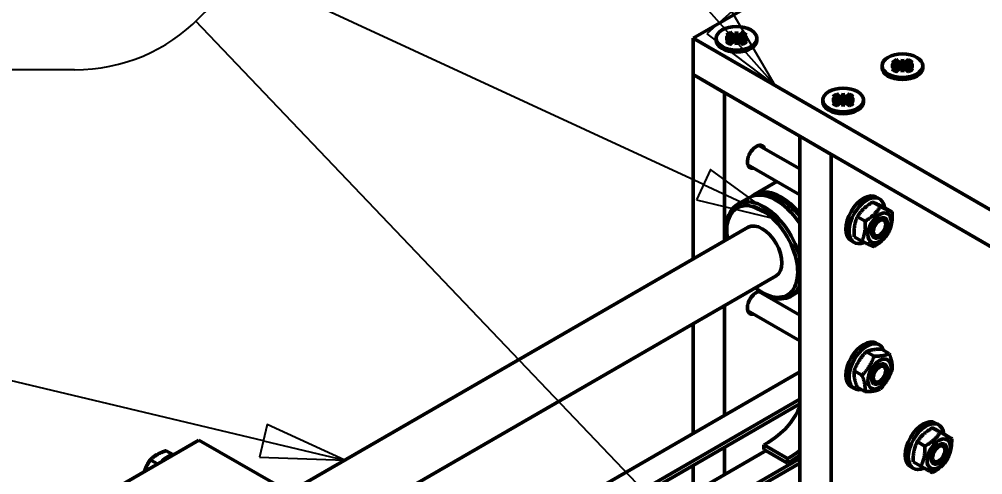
# Model space of a CAD drawing. Header units: millimetres. Extents: x -1492 to 2520, y -1551 to 1782.
# Drawn here: x 1373.2 to 1545.7, y 1284 to 1365.4 of the extents above; entities that cross this region are included whole.
import ezdxf

# ---------------------------------------------------------------- set-up
doc = ezdxf.new("R2010")
doc.units = ezdxf.units.MM
doc.header["$LTSCALE"] = 6
for name, color, linetype, lineweight in [('Symbol (ISO)', 7, 'Continuous', 25), ('Visible (ISO)', 7, 'Continuous', 50), ('Visible Narrow (ISO)', 7, 'Continuous', 35)]:
    doc.layers.add(name, color=color, linetype=linetype, lineweight=lineweight)
doc.styles.add('Note Text (ISO)', font='tahoma.ttf')

# ---------------------------------------------------------------- blocks, each defined once
blk = doc.blocks.new('Balloon1')
at = {"layer": 'Symbol (ISO)'}
for p, q in [((241.417, 242.131), (241.257, 242.131)), ((249.762, 227.471), (244.893, 232.961)), ((241.417, 231.631), (241.257, 231.631)), ((250.136, 227.803), (249.388, 227.139)), ((251.421, 225.601), (250.136, 227.803)), ((249.762, 227.471), (251.421, 225.601)), ((249.388, 227.139), (251.421, 225.601))]:
    blk.add_line(p, q, dxfattribs=at)
at = {"layer": 'Symbol (ISO)', "flags": 128}
blk.add_lwpolyline([(249.388, 227.139), (251.421, 225.601), (250.136, 227.803), (249.388, 227.139)], dxfattribs=at)
at = {"layer": 'Symbol (ISO)'}
for centre, start, end in [((241.257, 236.881), 90, 270), ((241.417, 236.881), 270, 90)]:
    blk.add_arc(centre, 5.25, start, end, dxfattribs=at)
blk.add_solid([(249.388, 227.139), (251.421, 225.601), (250.136, 227.803), (249.388, 227.139)], dxfattribs=at)
at = {"layer": 'Symbol (ISO)', "insert": (241.337, 236.918), "char_height": 3.5, "attachment_point": 5, "style": 'Note Text (ISO)'}
blk.add_mtext('011', dxfattribs=at)
blk = doc.blocks.new('Balloon5')
at = {"layer": 'Symbol (ISO)'}
for p, q in [((249.289, 222.644), (235.27, 229.122)), ((249.438, 211.497), (234.134, 227.531)), ((230.522, 226.065), (220.736, 226.065)), ((249.499, 223.098), (249.08, 222.19)), ((251.559, 221.596), (249.499, 223.098)), ((249.289, 222.644), (251.559, 221.596)), ((249.08, 222.19), (251.559, 221.596))]:
    blk.add_line(p, q, dxfattribs=at)
at = {"layer": 'Symbol (ISO)', "flags": 128}
blk.add_lwpolyline([(249.08, 222.19), (251.559, 221.596), (249.499, 223.098), (249.08, 222.19)], dxfattribs=at)
at = {"layer": 'Symbol (ISO)'}
blk.add_arc((230.522, 231.315), 5.25, 270, 90, dxfattribs=at)
blk.add_solid([(249.08, 222.19), (251.559, 221.596), (249.499, 223.098), (249.08, 222.19)], dxfattribs=at)
blk = doc.blocks.new('Balloon15')
at = {"layer": 'Symbol (ISO)'}
for p, q in [((236.156, 215.003), (215.662, 219.875)), ((236.272, 215.49), (236.041, 214.517)), ((238.589, 214.425), (236.272, 215.49)), ((236.156, 215.003), (238.589, 214.425)), ((236.041, 214.517), (238.589, 214.425))]:
    blk.add_line(p, q, dxfattribs=at)
at = {"layer": 'Symbol (ISO)', "flags": 128}
blk.add_lwpolyline([(236.041, 214.517), (238.589, 214.425), (236.272, 215.49), (236.041, 214.517)], dxfattribs=at)
at = {"layer": 'Symbol (ISO)'}
blk.add_solid([(236.041, 214.517), (238.589, 214.425), (236.272, 215.49), (236.041, 214.517)], dxfattribs=at)

msp = doc.modelspace()

# ---------------------------------------------------------------- linework, layer by layer
at = {"layer": 'Visible (ISO)'}
for p, q in [((1493.85, 1362.07), (1540.52, 1389.02)), ((1499.76, 1362.67), (1500.73, 1362.31)), ((1500.52, 1363.12), (1501.15, 1362.56)), ((1501.51, 1362.51), (1501.63, 1363.22)), ((1501.63, 1363.22), (1501.75, 1362.51)), ((1501.63, 1363.22), (1501.63, 1362.44)), ((1502.74, 1363.12), (1502.11, 1362.56)), ((1503.51, 1362.67), (1502.54, 1362.31)), ((1493.85, 1362.07), (1493.85, 1355.54)), ((1557.14, 1325.54), (1493.85, 1362.07)), ((1497.98, 1362.03), (1497.98, 1361.67)), ((1499.58, 1362.03), (1500.8, 1362.1)), ((1500.8, 1361.96), (1499.58, 1362.03)), ((1499.76, 1361.39), (1500.73, 1361.76)), ((1500.52, 1360.95), (1501.15, 1361.51)), ((1500.84, 1362.19), (1500.94, 1361.32)), ((1500.84, 1361.89), (1500.91, 1361.29)), ((1501.63, 1360.85), (1501.51, 1361.55)), ((1501.63, 1362.44), (1501.63, 1361.33)), ((1501.75, 1361.55), (1501.63, 1360.85)), ((1501.63, 1360.85), (1501.63, 1361.33)), ((1502.74, 1360.95), (1502.11, 1361.51)), ((1502.33, 1361.34), (1502.32, 1361.32)), ((1502.42, 1362.19), (1502.33, 1361.32)), ((1502.42, 1361.89), (1502.36, 1361.29)), ((1502.46, 1362.1), (1503.68, 1362.03)), ((1503.68, 1362.03), (1502.46, 1361.96)), ((1503.51, 1361.39), (1502.54, 1361.76)), ((1505.28, 1362.03), (1505.28, 1361.67)), ((1529.46, 1357.77), (1530.42, 1357.41)), ((1530.22, 1358.22), (1530.85, 1357.66)), ((1531.21, 1357.61), (1531.33, 1358.32)), ((1531.33, 1358.32), (1531.45, 1357.61)), ((1531.33, 1358.32), (1531.33, 1357.54)), ((1531.33, 1357.54), (1531.33, 1356.43)), ((1532.44, 1358.22), (1531.81, 1357.66)), ((1533.21, 1357.77), (1532.24, 1357.41)), ((1527.68, 1357.13), (1527.68, 1356.77)), ((1529.28, 1357.13), (1530.5, 1357.2)), ((1530.5, 1357.07), (1529.28, 1357.13)), ((1529.46, 1356.49), (1530.42, 1356.86)), ((1530.22, 1356.05), (1530.85, 1356.61)), ((1530.54, 1357.29), (1530.64, 1356.42)), ((1530.54, 1356.99), (1530.61, 1356.39)), ((1531.33, 1355.95), (1531.21, 1356.66)), ((1531.45, 1356.66), (1531.33, 1355.95)), ((1531.33, 1355.95), (1531.33, 1356.43)), ((1532.44, 1356.05), (1531.81, 1356.61)), ((1532.03, 1356.44), (1532.02, 1356.42)), ((1532.12, 1357.29), (1532.03, 1356.42)), ((1532.12, 1356.99), (1532.06, 1356.39)), ((1532.16, 1357.2), (1533.38, 1357.13)), ((1533.38, 1357.13), (1532.16, 1357.07)), ((1533.21, 1356.49), (1532.24, 1356.86)), ((1534.98, 1357.13), (1534.98, 1356.77)), ((1499.51, 1352.28), (1493.85, 1355.54)), ((1493.85, 1322.53), (1493.85, 1355.54)), ((1557.14, 1319), (1493.85, 1355.54)), ((1499.51, 1325.8), (1499.51, 1352.28)), ((1520.61, 1351.49), (1520.72, 1352.19)), ((1520.72, 1352.19), (1520.84, 1351.49)), ((1520.72, 1352.19), (1520.72, 1351.41)), ((1517.07, 1351.01), (1517.07, 1350.64)), ((1518.67, 1351.01), (1519.89, 1351.08)), ((1519.89, 1350.94), (1518.67, 1351.01)), ((1518.85, 1351.65), (1519.82, 1351.29)), ((1518.85, 1350.37), (1519.82, 1350.73)), ((1519.62, 1352.09), (1520.25, 1351.53)), ((1519.62, 1349.93), (1520.25, 1350.49)), ((1519.94, 1351.17), (1520.03, 1350.3)), ((1519.94, 1350.87), (1520, 1350.27)), ((1520.72, 1349.83), (1520.61, 1350.53)), ((1520.72, 1351.41), (1520.72, 1350.31)), ((1520.84, 1350.53), (1520.72, 1349.83)), ((1521.83, 1352.09), (1521.2, 1351.53)), ((1521.83, 1349.93), (1521.2, 1350.49)), ((1521.51, 1351.17), (1521.42, 1350.3)), ((1521.51, 1350.87), (1521.45, 1350.27)), ((1521.55, 1351.08), (1522.77, 1351.01)), ((1522.77, 1351.01), (1521.55, 1350.94)), ((1522.6, 1351.65), (1521.63, 1351.29)), ((1522.6, 1350.37), (1521.63, 1350.73)), ((1524.37, 1351.01), (1524.37, 1350.64)), ((1520.72, 1349.83), (1520.72, 1350.31)), ((1521.42, 1350.31), (1521.41, 1350.3)), ((1518.6, 1341.25), (1512.95, 1344.52)), ((1512.95, 1222.05), (1512.95, 1344.52)), ((1505.65, 1342.88), (1512.95, 1338.66)), ((1518.6, 1218.78), (1518.6, 1341.25)), ((1503.65, 1339.41), (1512.95, 1334.05)), ((1512.95, 1338.75), (1512.87, 1338.71)), ((1508.87, 1336.4), (1504.87, 1334.09)), ((1503.95, 1333.56), (1501.83, 1332.33)), ((1526.65, 1333.64), (1527.22, 1333.31)), ((1525.99, 1332.72), (1527.36, 1331.93)), ((1528.13, 1331.76), (1529.5, 1330.97)), ((1523.28, 1330.12), (1524.65, 1329.33)), ((1419.54, 1279.63), (1503.73, 1328.23)), ((1499.86, 1327.58), (1499.86, 1327.99)), ((1528.34, 1328.75), (1528.34, 1328.88)), ((1522.7, 1326.55), (1524.07, 1325.76)), ((1527.23, 1326.83), (1527.12, 1326.76)), ((1522.15, 1325.84), (1522.72, 1325.52)), ((1425.12, 1271.3), (1508.73, 1319.57)), ((1505.65, 1316.75), (1512.95, 1312.54)), ((1506.23, 1316.55), (1506.58, 1316.35)), ((1512.95, 1316.81), (1511.33, 1315.88)), ((1499.51, 1294.64), (1499.51, 1314.25)), ((1503.65, 1313.28), (1512.95, 1307.92)), ((1493.85, 1291.37), (1493.85, 1310.99)), ((1526.65, 1307.51), (1527.22, 1307.18)), ((1524.88, 1305.96), (1526.25, 1305.17)), ((1527.58, 1306.43), (1528.95, 1305.64)), ((1419.54, 1248.46), (1512.95, 1302.39)), ((1522.71, 1302.56), (1524.09, 1301.77)), ((1528.34, 1302.62), (1528.34, 1302.75)), ((1527.23, 1300.7), (1527.12, 1300.63)), ((1522.15, 1299.72), (1522.72, 1299.39)), ((1523.25, 1299.63), (1524.62, 1298.83)), ((1512.95, 1297.49), (1421.61, 1244.76)), ((1422.31, 1244.35), (1512.95, 1296.68)), ((1536.75, 1292.35), (1538.12, 1291.56)), ((1537.26, 1293.22), (1537.82, 1292.9)), ((1405.4, 1290.18), (1384.18, 1277.94)), ((1419.54, 1282.02), (1405.4, 1290.18)), ((1538.78, 1291.2), (1540.15, 1290.41)), ((1499.51, 1284.02), (1499.51, 1288.92)), ((1506.55, 1289.33), (1506.55, 1288.51)), ((1510.79, 1286.88), (1506.55, 1289.33)), ((1506.55, 1288.51), (1510.79, 1286.06)), ((1533.99, 1289.89), (1535.36, 1289.1)), ((1538.95, 1288.33), (1538.95, 1288.46)), ((1397.96, 1285.89), (1396.69, 1286.62)), ((1400.71, 1287.6), (1399.55, 1288.27)), ((1426.56, 1241.9), (1506.92, 1288.3)), ((1512.95, 1286.88), (1430.8, 1239.45)), ((1510.79, 1286.06), (1510.79, 1286.88)), ((1433.94, 1240.45), (1512.95, 1286.06)), ((1493.85, 1280.76), (1493.85, 1285.66)), ((1532.76, 1285.43), (1533.32, 1285.1)), ((1533.26, 1286.28), (1534.63, 1285.49)), ((1537.84, 1286.41), (1537.73, 1286.34))]:
    msp.add_line(p, q, dxfattribs=at)
for centre, major_axis in [((1501.63, 1362.03), (3.65, 0)), ((1531.33, 1357.13), (3.65, 0)), ((1520.72, 1351.01), (3.65, 0)), ((1527.23, 1328.11), (-1.48, -2.55)), ((1527.23, 1328.11), (-1, -1.73)), ((1527.23, 1328.11), (-0.79, -1.36)), ((1527.23, 1301.98), (1.48, 2.55)), ((1527.23, 1301.98), (-1, -1.73)), ((1527.23, 1301.98), (-0.79, -1.36)), ((1537.84, 1287.69), (-1.48, -2.55)), ((1537.84, 1287.69), (1, 1.73)), ((1537.84, 1287.69), (-0.79, -1.36))]:
    msp.add_ellipse(centre, major_axis=major_axis, ratio=0.57735, dxfattribs=at)
for centre, major_axis, ratio, start_param, end_param in [((1501.63, 1361.67), (1.75, 0), 0.57735, 2.116938, 2.310464), ((1501.37, 1362.64), (0.26, 0), 0.57735, 3.718711, 5.286581), ((1501.41, 1362.81), (0.228, -0.377), 0.211826, 5.500166, 6.238981), ((1501.86, 1362.81), (0.228, 0.377), 0.211826, 3.185797, 3.924612), ((1501.89, 1362.64), (0.26, 0), 0.57735, 4.138197, 5.706067), ((1501.63, 1361.67), (1.75, 0), 0.57735, 0.831129, 1.024655), ((1501.63, 1361.67), (3.65, 0), 0.57735, 3.141593, 6.283185), ((1500.58, 1362.18), (0.26, 0), 0.57735, 5.708993, 7.276863), ((1500.58, 1361.88), (0.26, 0), 0.57735, 5.289508, 6.857378), ((1500.59, 1362.34), (-0.022, 0.48), 0.494826, 3.80203, 4.171038), ((1501.37, 1361.43), (-0.26, 0), 0.57735, 4.138197, 5.706067), ((1501.41, 1361.61), (-0.236, 0.354), 0.140064, 3.730176, 4.468991), ((1501.86, 1361.61), (-0.236, -0.354), 0.140064, 4.955786, 5.694601), ((1501.89, 1361.43), (-0.26, 0), 0.57735, 3.718711, 5.286581), ((1502.68, 1362.18), (-0.26, 0), 0.57735, 5.289508, 6.857378), ((1502.68, 1361.88), (-0.26, 0), 0.57735, 5.708993, 7.276863), ((1502.68, 1362.34), (-0.022, -0.48), 0.494826, 5.25374, 5.622748), ((1531.33, 1356.77), (1.75, 0), 0.57735, 2.116938, 2.310464), ((1530.28, 1357.28), (0.26, 0), 0.57735, 5.708993, 7.276863), ((1531.07, 1357.74), (0.26, 0), 0.57735, 3.718711, 5.286581), ((1531.11, 1357.92), (0.228, -0.377), 0.211826, 5.500166, 6.238981), ((1531.56, 1357.92), (0.228, 0.377), 0.211826, 3.185797, 3.924612), ((1531.59, 1357.74), (0.26, 0), 0.57735, 4.138197, 5.706067), ((1532.38, 1357.28), (-0.26, 0), 0.57735, 5.289508, 6.857378), ((1531.33, 1356.77), (1.75, 0), 0.57735, 0.831129, 1.024655), ((1531.33, 1356.77), (3.65, 0), 0.57735, 3.141593, 6.283185), ((1530.28, 1356.98), (0.26, 0), 0.57735, 5.289508, 6.857378), ((1530.29, 1357.44), (-0.022, 0.48), 0.494826, 3.80203, 4.171038), ((1531.07, 1356.53), (-0.26, 0), 0.57735, 4.138197, 5.706067), ((1531.11, 1356.71), (-0.236, 0.354), 0.140064, 3.730176, 4.468991), ((1531.56, 1356.71), (-0.236, -0.354), 0.140064, 4.955786, 5.694601), ((1531.59, 1356.53), (-0.26, 0), 0.57735, 3.718711, 5.286581), ((1532.38, 1356.98), (-0.26, 0), 0.57735, 5.708993, 7.276863), ((1532.38, 1357.44), (-0.022, -0.48), 0.494826, 5.25374, 5.622748), ((1520.72, 1350.64), (3.65, 0), 0.57735, 3.141593, 6.283185), ((1520.72, 1350.64), (1.75, 0), 0.57735, 2.116938, 2.310464), ((1519.68, 1351.16), (0.26, 0), 0.57735, 5.708993, 7.276863), ((1519.68, 1350.86), (0.26, 0), 0.57735, 5.289508, 6.857378), ((1519.68, 1351.32), (-0.022, 0.48), 0.494826, 3.80203, 4.171038), ((1520.46, 1351.62), (0.26, 0), 0.57735, 3.718711, 5.286581), ((1520.46, 1350.41), (-0.26, 0), 0.57735, 4.138197, 5.706067), ((1520.5, 1351.79), (0.228, -0.377), 0.211826, 5.500166, 6.238981), ((1520.5, 1350.58), (-0.236, 0.354), 0.140064, 3.730176, 4.468991), ((1520.95, 1351.79), (0.228, 0.377), 0.211826, 3.185797, 3.924612), ((1520.95, 1350.58), (-0.236, -0.354), 0.140064, 4.955786, 5.694601), ((1520.98, 1351.62), (0.26, 0), 0.57735, 4.138197, 5.706067), ((1520.98, 1350.41), (-0.26, 0), 0.57735, 3.718711, 5.286581), ((1521.77, 1351.16), (-0.26, 0), 0.57735, 5.289508, 6.857378), ((1521.77, 1350.86), (-0.26, 0), 0.57735, 5.708993, 7.276863), ((1521.77, 1351.32), (-0.022, -0.48), 0.494826, 5.25374, 5.622748), ((1520.72, 1350.64), (1.75, 0), 0.57735, 0.831129, 1.024655), ((1505.17, 1340.85), (-1.13, -1.95), 0.57735, 2.66571, 6.759068), ((1508.7, 1325.33), (-4.75, 8.23), 0.57735, 4.814199, 6.283185), ((1509.62, 1325.86), (-4.75, 8.23), 0.57735, 4.980255, 6.380099), ((1506.58, 1324.11), (-4.75, 8.23), 0.57735, 4.252874, 7.068583), ((1509.62, 1325.86), (-4.5, 7.79), 0.57735, 4.948332, 6.104861), ((1524.4, 1329.74), (-2.25, -3.9), 0.57735, 3.141593, 6.283185), ((1524.97, 1329.41), (-2.25, -3.9), 0.57735, 2.502026, 6.936985), ((1506.23, 1323.9), (4.5, -7.79), 0.57735, 5.30142, 10.406543), ((1506.23, 1323.9), (-2.5, 4.33), 0.57735, 3.141593, 6.283185), ((1506.58, 1324.11), (4.75, -8.23), 0.57735, 5.497787, 6.742701), ((1505.17, 1314.72), (-1.13, -1.95), 0.57735, 3.46791, 6.759068), ((1505.17, 1314.72), (1.13, 1.95), 0.57735, 5.807303, 5.943394), ((1524.4, 1303.61), (-2.25, -3.9), 0.57735, 3.141593, 6.283185), ((1524.97, 1303.29), (-2.25, -3.9), 0.57735, 2.680636, 6.744142), ((1535.01, 1289.32), (-2.25, -3.9), 0.57735, 3.141593, 6.283185), ((1535.57, 1289), (-2.25, -3.9), 0.57735, 2.464847, 6.961189), ((1399.88, 1283.57), (2.25, 3.9), 0.57735, 0.41819, 1.152606)]:
    msp.add_ellipse(centre, major_axis=major_axis, ratio=ratio, start_param=start_param, end_param=end_param, dxfattribs=at)
for points, knots in [([(1500.52, 1363.12), (1500.54, 1363.1), (1500.55, 1363.08), (1500.58, 1363.04), (1500.59, 1363.02), (1500.61, 1362.97), (1500.61, 1362.95), (1500.62, 1362.93)], [0.03061008, 0.03061008, 0.03061008, 0.03061008, 0.03823499, 0.03823499, 0.0458563, 0.0458563, 0.05210472, 0.05210472, 0.05210472, 0.05210472]), ([(1502.65, 1362.93), (1502.65, 1362.95), (1502.66, 1362.97), (1502.67, 1363.02), (1502.69, 1363.04), (1502.71, 1363.08), (1502.73, 1363.1), (1502.74, 1363.12)], [0.07019749, 0.07019749, 0.07019749, 0.07019749, 0.07644591, 0.07644591, 0.08406722, 0.08406722, 0.09169213, 0.09169213, 0.09169213, 0.09169213]), ([(1499.76, 1361.39), (1499.78, 1361.4), (1499.81, 1361.41), (1499.85, 1361.4), (1499.87, 1361.4), (1499.89, 1361.38), (1499.9, 1361.38), (1499.9, 1361.37)], [0.03061008, 0.03061008, 0.03061008, 0.03061008, 0.03823499, 0.03823499, 0.0458563, 0.0458563, 0.04902162, 0.04902162, 0.04902162, 0.04902162]), ([(1500.56, 1360.99), (1500.52, 1361), (1500.47, 1361.02), (1500.37, 1361.07), (1500.32, 1361.09), (1500.22, 1361.14), (1500.17, 1361.17), (1500.09, 1361.22), (1500.04, 1361.25), (1499.97, 1361.31), (1499.93, 1361.34), (1499.9, 1361.37)], [2.9054567, 2.9054567, 2.9054567, 2.9054567, 2.9902069, 2.9902069, 3.0908314, 3.0908314, 3.1914559, 3.1914559, 3.2920804, 3.2920804, 3.392705, 3.392705, 3.392705, 3.392705]), ([(1503.36, 1361.37), (1503.33, 1361.34), (1503.3, 1361.31), (1503.22, 1361.25), (1503.18, 1361.22), (1503.09, 1361.17), (1503.05, 1361.14), (1502.95, 1361.09), (1502.9, 1361.07), (1502.8, 1361.02), (1502.75, 1361), (1502.7, 1360.99)], [1.319684, 1.319684, 1.319684, 1.319684, 1.4203085, 1.4203085, 1.520933, 1.520933, 1.6215575, 1.6215575, 1.722182, 1.722182, 1.8069323, 1.8069323, 1.8069323, 1.8069323]), ([(1503.36, 1361.37), (1503.37, 1361.38), (1503.38, 1361.38), (1503.4, 1361.4), (1503.42, 1361.4), (1503.46, 1361.41), (1503.49, 1361.4), (1503.51, 1361.39)], [0.0732806, 0.0732806, 0.0732806, 0.0732806, 0.07644591, 0.07644591, 0.08406722, 0.08406722, 0.09169213, 0.09169213, 0.09169213, 0.09169213]), ([(1530.22, 1358.22), (1530.24, 1358.2), (1530.25, 1358.18), (1530.28, 1358.15), (1530.29, 1358.12), (1530.3, 1358.08), (1530.31, 1358.05), (1530.31, 1358.03)], [0.03061008, 0.03061008, 0.03061008, 0.03061008, 0.03823499, 0.03823499, 0.0458563, 0.0458563, 0.05210472, 0.05210472, 0.05210472, 0.05210472]), ([(1532.35, 1358.03), (1532.35, 1358.05), (1532.36, 1358.08), (1532.37, 1358.12), (1532.39, 1358.15), (1532.41, 1358.18), (1532.43, 1358.2), (1532.44, 1358.22)], [0.07019749, 0.07019749, 0.07019749, 0.07019749, 0.07644591, 0.07644591, 0.08406722, 0.08406722, 0.09169213, 0.09169213, 0.09169213, 0.09169213]), ([(1529.46, 1356.49), (1529.48, 1356.5), (1529.5, 1356.51), (1529.54, 1356.51), (1529.57, 1356.5), (1529.59, 1356.48), (1529.59, 1356.48), (1529.6, 1356.47)], [0.03061008, 0.03061008, 0.03061008, 0.03061008, 0.03823499, 0.03823499, 0.0458563, 0.0458563, 0.04902162, 0.04902162, 0.04902162, 0.04902162]), ([(1530.26, 1356.09), (1530.21, 1356.11), (1530.17, 1356.12), (1530.07, 1356.17), (1530.02, 1356.19), (1529.92, 1356.24), (1529.87, 1356.27), (1529.78, 1356.32), (1529.74, 1356.35), (1529.67, 1356.41), (1529.63, 1356.44), (1529.6, 1356.47)], [2.9054567, 2.9054567, 2.9054567, 2.9054567, 2.9902069, 2.9902069, 3.0908314, 3.0908314, 3.1914559, 3.1914559, 3.2920804, 3.2920804, 3.392705, 3.392705, 3.392705, 3.392705]), ([(1533.06, 1356.47), (1533.03, 1356.44), (1532.99, 1356.41), (1532.92, 1356.35), (1532.88, 1356.32), (1532.79, 1356.27), (1532.74, 1356.24), (1532.65, 1356.19), (1532.59, 1356.17), (1532.5, 1356.12), (1532.45, 1356.11), (1532.4, 1356.09)], [1.319684, 1.319684, 1.319684, 1.319684, 1.4203085, 1.4203085, 1.520933, 1.520933, 1.6215575, 1.6215575, 1.722182, 1.722182, 1.8069323, 1.8069323, 1.8069323, 1.8069323]), ([(1533.06, 1356.47), (1533.07, 1356.48), (1533.07, 1356.48), (1533.1, 1356.5), (1533.12, 1356.51), (1533.16, 1356.51), (1533.18, 1356.5), (1533.21, 1356.49)], [0.0732806, 0.0732806, 0.0732806, 0.0732806, 0.07644591, 0.07644591, 0.08406722, 0.08406722, 0.09169213, 0.09169213, 0.09169213, 0.09169213]), ([(1519.62, 1352.09), (1519.63, 1352.08), (1519.65, 1352.06), (1519.67, 1352.02), (1519.68, 1352), (1519.7, 1351.95), (1519.7, 1351.93), (1519.71, 1351.91)], [0.03061008, 0.03061008, 0.03061008, 0.03061008, 0.03823499, 0.03823499, 0.0458563, 0.0458563, 0.05210472, 0.05210472, 0.05210472, 0.05210472]), ([(1521.74, 1351.91), (1521.74, 1351.93), (1521.75, 1351.95), (1521.77, 1352), (1521.78, 1352.02), (1521.8, 1352.06), (1521.82, 1352.08), (1521.83, 1352.09)], [0.07019749, 0.07019749, 0.07019749, 0.07019749, 0.07644591, 0.07644591, 0.08406722, 0.08406722, 0.09169213, 0.09169213, 0.09169213, 0.09169213]), ([(1518.85, 1350.37), (1518.87, 1350.38), (1518.9, 1350.38), (1518.94, 1350.38), (1518.96, 1350.37), (1518.98, 1350.36), (1518.99, 1350.36), (1518.99, 1350.35)], [0.03061008, 0.03061008, 0.03061008, 0.03061008, 0.03823499, 0.03823499, 0.0458563, 0.0458563, 0.04902162, 0.04902162, 0.04902162, 0.04902162]), ([(1519.66, 1349.96), (1519.61, 1349.98), (1519.56, 1350), (1519.46, 1350.04), (1519.41, 1350.07), (1519.31, 1350.12), (1519.26, 1350.14), (1519.18, 1350.2), (1519.14, 1350.23), (1519.06, 1350.29), (1519.03, 1350.32), (1518.99, 1350.35)], [2.9054567, 2.9054567, 2.9054567, 2.9054567, 2.9902069, 2.9902069, 3.0908314, 3.0908314, 3.1914559, 3.1914559, 3.2920804, 3.2920804, 3.392705, 3.392705, 3.392705, 3.392705]), ([(1522.45, 1350.35), (1522.42, 1350.32), (1522.39, 1350.29), (1522.31, 1350.23), (1522.27, 1350.2), (1522.18, 1350.14), (1522.14, 1350.12), (1522.04, 1350.07), (1521.99, 1350.04), (1521.89, 1350), (1521.84, 1349.98), (1521.79, 1349.96)], [1.319684, 1.319684, 1.319684, 1.319684, 1.4203085, 1.4203085, 1.520933, 1.520933, 1.6215575, 1.6215575, 1.722182, 1.722182, 1.8069323, 1.8069323, 1.8069323, 1.8069323]), ([(1522.45, 1350.35), (1522.46, 1350.36), (1522.47, 1350.36), (1522.49, 1350.37), (1522.51, 1350.38), (1522.55, 1350.38), (1522.58, 1350.38), (1522.6, 1350.37)], [0.0732806, 0.0732806, 0.0732806, 0.0732806, 0.07644591, 0.07644591, 0.08406722, 0.08406722, 0.09169213, 0.09169213, 0.09169213, 0.09169213]), ([(1512.95, 1296.11), (1512.84, 1295.88), (1512.73, 1295.64), (1512.61, 1295.41), (1512.13, 1294.46), (1511.58, 1293.52), (1510.68, 1292.51), (1509.8, 1291.54), (1508.57, 1290.49), (1506.55, 1289.33)], [5.1673506, 5.1673506, 5.1673506, 5.1673506, 5.2585173, 5.2585173, 5.2585173, 5.633787, 5.633787, 5.633787, 6, 6, 6, 6])]:
    msp.add_open_spline(points, degree=3, knots=knots, dxfattribs=at)
for points, weights in [([(1500.68, 1362.57), (1500.65, 1362.74), (1500.62, 1362.93)], [1.00963225371, 1.00721437006, 1.00292654222]), ([(1502.65, 1362.93), (1502.61, 1362.74), (1502.58, 1362.57)], [1.00292654222, 1.00721437006, 1.00963225371]), ([(1500.73, 1362.31), (1500.72, 1362.35), (1500.71, 1362.4)], [1.01224163851, 1.01196306984, 1.0115344029]), ([(1500.94, 1361.32), (1500.94, 1361.33), (1500.94, 1361.34)], [1.07590937215, 1.07009535136, 1.06427568713]), ([(1502.55, 1362.4), (1502.54, 1362.35), (1502.54, 1362.31)], [1.01153440287, 1.01196306983, 1.01224163851]), ([(1530.38, 1357.67), (1530.35, 1357.84), (1530.31, 1358.03)], [1.00963225371, 1.00721437006, 1.00292654222]), ([(1530.43, 1357.41), (1530.42, 1357.46), (1530.41, 1357.5)], [1.01224163851, 1.01196306984, 1.0115344029]), ([(1532.25, 1357.5), (1532.24, 1357.46), (1532.23, 1357.41)], [1.01153440287, 1.01196306983, 1.01224163851]), ([(1532.35, 1358.03), (1532.31, 1357.84), (1532.28, 1357.67)], [1.00292654222, 1.00721437006, 1.00963225371]), ([(1530.64, 1356.42), (1530.64, 1356.43), (1530.63, 1356.44)], [1.07590937215, 1.07009535136, 1.06427568713]), ([(1519.77, 1351.54), (1519.74, 1351.72), (1519.71, 1351.91)], [1.00963225371, 1.00721437006, 1.00292654222]), ([(1519.82, 1351.29), (1519.81, 1351.33), (1519.8, 1351.38)], [1.01224163851, 1.01196306984, 1.0115344029]), ([(1521.64, 1351.38), (1521.64, 1351.33), (1521.63, 1351.29)], [1.01153440287, 1.01196306983, 1.01224163851]), ([(1521.74, 1351.91), (1521.71, 1351.72), (1521.67, 1351.54)], [1.00292654222, 1.00721437006, 1.00963225371]), ([(1520.04, 1350.3), (1520.03, 1350.31), (1520.03, 1350.31)], [1.07590937215, 1.07009535136, 1.06427568713]), ([(1525.99, 1332.72), (1524.22, 1331.66), (1523.28, 1330.12)], [1, 1.15470053838, 1]), ([(1524.65, 1329.33), (1526.42, 1330.39), (1527.36, 1331.93)], [1, 1.15470053838, 1]), ([(1528.13, 1331.76), (1526.65, 1332.48), (1525.99, 1332.72)], [1, 1.15470053838, 1]), ([(1527.36, 1331.93), (1528.84, 1331.21), (1529.5, 1330.97)], [1, 1.15470053838, 1]), ([(1523.28, 1330.12), (1522.58, 1328.57), (1522.7, 1326.55)], [1, 1.15470053838, 1]), ([(1529.5, 1330.97), (1529.62, 1328.95), (1528.92, 1327.4)], [1, 1.15470053838, 1]), ([(1524.07, 1325.76), (1524.77, 1327.31), (1524.65, 1329.33)], [1, 1.15470053838, 1]), ([(1528.92, 1327.4), (1527.98, 1325.86), (1526.21, 1324.8)], [1, 1.15470053838, 1]), ([(1526.21, 1324.8), (1525.55, 1325.04), (1524.07, 1325.76)], [1, 1.15470053838, 1]), ([(1524.88, 1305.96), (1523.38, 1304.5), (1522.71, 1302.56)], [1, 1.15470053838, 1]), ([(1527.58, 1306.43), (1525.82, 1306.44), (1524.88, 1305.96)], [1, 1.15470053838, 1]), ([(1526.25, 1305.17), (1528.01, 1305.17), (1528.95, 1305.64)], [1, 1.15470053838, 1]), ([(1528.95, 1305.64), (1529.63, 1303.94), (1529.48, 1302.71)], [1, 1.15470053838, 1]), ([(1524.09, 1301.77), (1525.58, 1303.23), (1526.25, 1305.17)], [1, 1.15470053838, 1]), ([(1522.71, 1302.56), (1522.57, 1301.33), (1523.25, 1299.63)], [1, 1.15470053838, 1]), ([(1529.48, 1302.71), (1528.81, 1300.77), (1527.32, 1299.3)], [1, 1.15470053838, 1]), ([(1524.62, 1298.83), (1524.77, 1300.06), (1524.09, 1301.77)], [1, 1.15470053838, 1]), ([(1527.32, 1299.3), (1526.38, 1298.83), (1524.62, 1298.83)], [1, 1.15470053838, 1]), ([(1536.75, 1292.35), (1534.96, 1291.36), (1533.99, 1289.89)], [1, 1.15470053838, 1]), ([(1538.78, 1291.2), (1537.35, 1292.01), (1536.75, 1292.35)], [1, 1.15470053838, 1]), ([(1535.36, 1289.1), (1537.15, 1290.09), (1538.12, 1291.56)], [1, 1.15470053838, 1]), ([(1538.12, 1291.56), (1539.55, 1290.75), (1540.15, 1290.41)], [1, 1.15470053838, 1]), ([(1540.15, 1290.41), (1540.2, 1288.36), (1539.42, 1286.8)], [1, 1.15470053838, 1]), ([(1533.99, 1289.89), (1533.21, 1288.33), (1533.26, 1286.28)], [1, 1.15470053838, 1]), ([(1534.63, 1285.49), (1535.41, 1287.06), (1535.36, 1289.1)], [1, 1.15470053838, 1]), ([(1396.69, 1286.62), (1396.09, 1285.76), (1395.76, 1284.9)], [1, 1.0379548493, 1]), ([(1397.9, 1287.57), (1397.24, 1287.19), (1396.69, 1286.62)], [1, 1.0379548493, 1]), ([(1399.55, 1288.27), (1398.56, 1287.95), (1397.9, 1287.57)], [1, 1.0379548493, 1]), ([(1539.42, 1286.8), (1538.45, 1285.33), (1536.66, 1284.34)], [1, 1.15470053838, 1]), ([(1395.76, 1284.9), (1395.69, 1284.73), (1395.63, 1284.54)], [1, 1.00763445686, 1.01219763652]), ([(1536.66, 1284.34), (1536.06, 1284.68), (1534.63, 1285.49)], [1, 1.15470053838, 1])]:
    msp.add_rational_spline(points, weights, degree=2, dxfattribs=at)
for points in [[(1512.95, 1288.28), (1512.35, 1287.83), (1511.64, 1287.36), (1510.79, 1286.88)], [(1512.95, 1287.46), (1512.33, 1287), (1511.62, 1286.54), (1510.79, 1286.06)]]:
    msp.add_open_spline(points, degree=3, dxfattribs=at)
at = {"layer": 'Visible Narrow (ISO)'}
for p, q in [((1501.15, 1362.56), (1501.06, 1361.42)), ((1502.11, 1362.56), (1502.21, 1361.42)), ((1500.73, 1361.76), (1500.76, 1361.16)), ((1502.54, 1361.76), (1502.51, 1361.16)), ((1530.85, 1357.66), (1530.75, 1356.52)), ((1531.81, 1357.66), (1531.91, 1356.52)), ((1530.42, 1356.86), (1530.46, 1356.26)), ((1532.24, 1356.86), (1532.2, 1356.26)), ((1519.82, 1350.73), (1519.85, 1350.14)), ((1520.25, 1351.53), (1520.15, 1350.4)), ((1521.2, 1351.53), (1521.3, 1350.4)), ((1521.63, 1350.73), (1521.6, 1350.14))]:
    msp.add_line(p, q, dxfattribs=at)
for centre, major_axis, start_param, end_param in [((1501.63, 1362.03), (-2.18, 0), 5.246522, 5.749052), ((1501.63, 1361.94), (1.99, 0), 2.105963, 2.543583), ((1501.63, 1361.94), (1.99, 0), 0.59801, 1.035629), ((1501.63, 1362.03), (-2.18, 0), 3.675726, 4.178256), ((1501.63, 1362.03), (2.18, 0), 3.675726, 4.178256), ((1501.63, 1362.03), (2.18, 0), 5.246522, 5.749052), ((1531.33, 1357.13), (-2.18, 0), 5.246522, 5.749052), ((1531.33, 1357.04), (1.99, 0), 2.105963, 2.543583), ((1531.33, 1357.04), (1.99, 0), 0.59801, 1.035629), ((1531.33, 1357.13), (-2.18, 0), 3.675726, 4.178256), ((1531.33, 1357.13), (2.18, 0), 3.675726, 4.178256), ((1531.33, 1357.13), (2.18, 0), 5.246522, 5.749052), ((1520.72, 1351.01), (-2.18, 0), 5.246522, 5.749052), ((1520.72, 1350.92), (1.99, 0), 2.105963, 2.543583), ((1520.72, 1350.92), (1.99, 0), 0.59801, 1.035629), ((1520.72, 1351.01), (-2.18, 0), 3.675726, 4.178256), ((1520.72, 1351.01), (2.18, 0), 3.675726, 4.178256), ((1520.72, 1351.01), (2.18, 0), 5.246522, 5.749052)]:
    msp.add_ellipse(centre, major_axis=major_axis, ratio=0.57735, start_param=start_param, end_param=end_param, dxfattribs=at)

# ---------------------------------------------------------------- block references
at = {"layer": 'Symbol (ISO)', "xscale": 6, "yscale": 6, "zscale": 6}
for name in ['Balloon1', 'Balloon5', 'Balloon15']:
    msp.add_blockref(name, (0, 0), dxfattribs=at)

doc.saveas('drawing.dxf')
